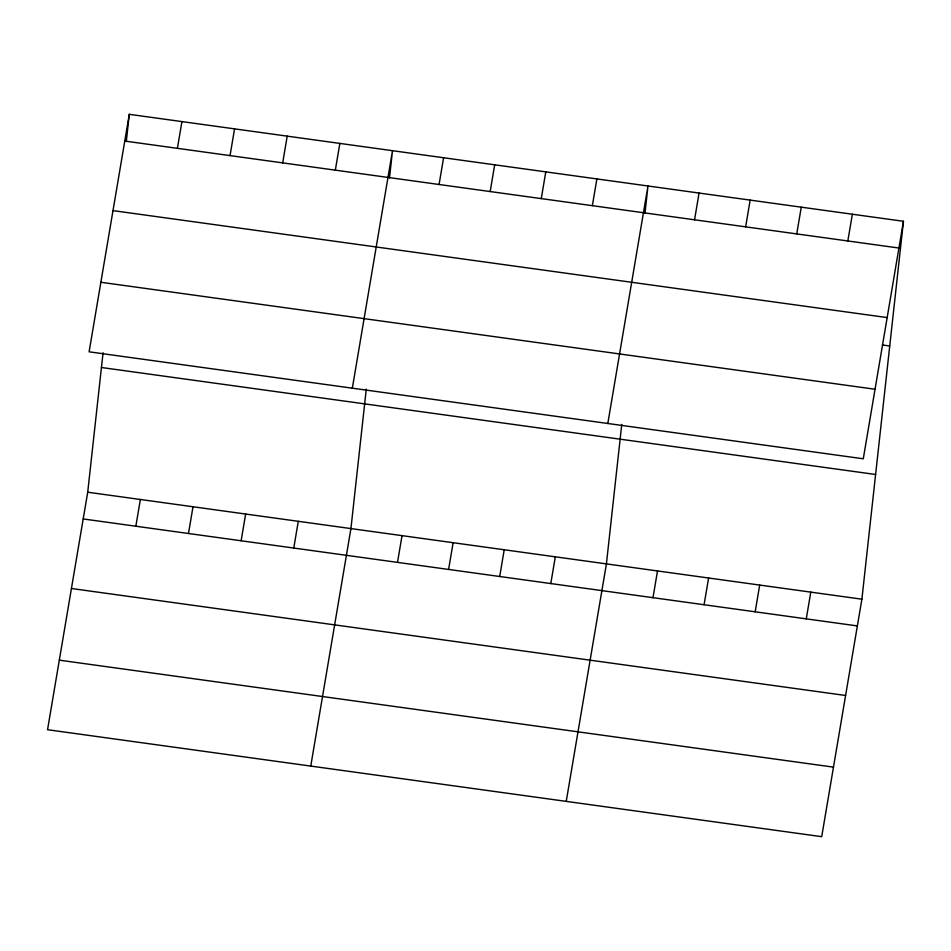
<?xml version="1.0" encoding="UTF-8"?>
<svg xmlns="http://www.w3.org/2000/svg" width="951" height="951" viewBox="0 0 951 951"><rect width="100%" height="100%" fill="white"/><g stroke="black" fill="none" stroke-linecap="round" stroke-linejoin="round"><path stroke-width="1.43" d="M903.45 221.286L863.282 458.786L89.109 351.811L129.288 114.322L903.45 221.286L861.891 599.189L821.712 836.678L47.55 729.714L87.718 492.214L103.065 352.738M126.293 141.556L129.288 114.322M366.278 389.114L350.931 528.578L310.763 766.078M389.506 177.92L392.501 150.686L352.334 388.186M621.752 424.408L606.417 563.884L566.237 801.384M644.98 213.226L647.976 185.992L607.808 423.492M177.409 148.332L181.926 121.597M135.838 526.224L140.368 499.489M230.047 155.607L234.564 128.861M188.488 533.499L193.005 506.764M282.685 162.883L287.214 136.136M241.126 540.774L245.655 514.039M335.334 170.158L339.852 143.411M293.764 548.049L298.293 521.303M439.077 184.494L443.594 157.747M397.506 562.386L402.035 535.639M490.169 191.555L494.686 164.808M448.599 569.447L453.128 542.7M541.262 198.616L545.791 171.869M499.703 576.508L504.22 549.761M592.354 205.678L596.883 178.931M550.795 583.569L555.313 556.822M694.551 219.8L699.068 193.053M652.98 597.692L657.51 570.945M745.643 226.849L750.161 200.114M704.073 604.753L708.602 578.006M796.736 233.91L801.265 207.175M755.177 611.802L759.694 585.067M847.828 240.972L852.358 214.237M806.27 618.863L810.787 592.128M124.759 141.057L898.921 248.033M112.991 210.611L887.164 317.586M882.433 344.987L889.732 345.998M100.877 282.269L875.039 389.244M101.436 367.502L875.598 474.478M87.718 492.214L861.891 599.189M83.201 518.949L857.362 625.924M71.432 588.503L845.605 695.478M59.319 660.16L833.48 767.136"/></g></svg>
